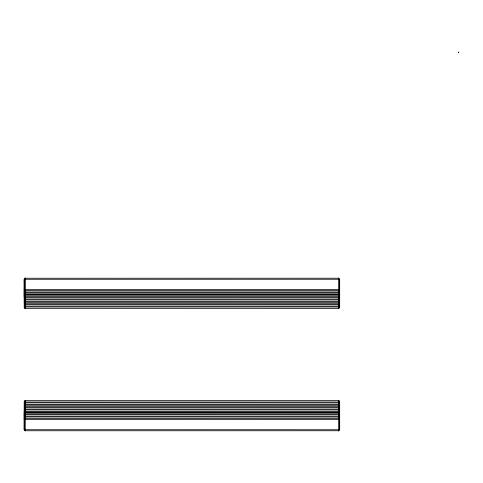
<?xml version="1.0" encoding="UTF-8"?>
<svg xmlns="http://www.w3.org/2000/svg" width="483" height="483" viewBox="0 0 483 483"><rect width="100%" height="100%" fill="white"/><g stroke="black" fill="none" stroke-linecap="round" stroke-linejoin="round"><path stroke-width="0.72" d="M458.796 52.182L458.439 52.182M458.403 52.345L458.85 52.182L458.385 52.182M24.319 307.297L24.15 279.422L24.784 279.277L338.414 279.252L339.676 279.422L339.676 307.212L339.308 307.333M339.308 401.657L339.676 401.771L339.676 429.568L338.414 429.737L24.784 429.713L24.15 429.568L24.319 401.693M25.068 402.007L338.758 402.007M25.068 404.356L338.758 404.356M25.068 406.704L338.758 406.704M25.068 409.053L338.758 409.053M25.068 411.401L338.758 411.401M25.068 413.75L338.758 413.75M25.068 416.098L338.758 416.098M25.068 418.453L338.758 418.453M338.758 290.537L25.068 290.537M338.758 292.885L25.068 292.885M338.758 295.234L25.068 295.234M338.758 297.582L25.068 297.582M338.758 299.937L25.068 299.937M338.758 302.286L25.068 302.286M338.758 304.634L25.068 304.634M338.758 306.983L25.068 306.983M24.319 281.686L24.15 281.77A1.262 1.25 0 0 1 24.319 281.142M24.319 284.034L24.15 284.119A1.262 1.25 0 0 1 24.319 283.491M24.319 286.383L24.15 286.467A1.262 1.25 0 0 1 24.319 285.839M24.319 288.731L24.15 288.816A1.262 1.25 0 0 1 24.319 288.194M24.319 291.08L24.15 291.164A1.262 1.25 0 0 1 24.319 290.543M24.319 293.429L24.15 293.513A1.262 1.25 0 0 1 24.319 292.891M24.319 295.783L24.15 295.862A1.262 1.25 0 0 1 24.319 295.24M24.319 404.042L24.15 404.126A1.262 1.25 0 0 1 25.412 402.87L338.758 402.925M24.319 406.39L24.15 406.475A1.262 1.25 0 0 1 25.412 405.219L338.758 405.273M24.319 408.739L24.15 408.823A1.262 1.25 0 0 1 25.412 407.574L338.758 407.622M24.319 411.087L24.15 411.172A1.262 1.25 0 0 1 25.412 409.922L338.758 409.97M24.319 411.697L24.15 411.782A1.262 1.25 0 0 0 24.319 412.41M24.319 413.436L24.15 413.52A1.262 1.25 0 0 1 25.412 412.271L338.758 412.319M24.319 414.046L24.15 414.13A1.262 1.25 0 0 0 24.319 414.758M24.319 415.785L24.15 415.869A1.262 1.25 0 0 1 25.412 414.619L338.758 414.668M24.319 416.394L24.15 416.479A1.262 1.25 0 0 0 24.319 417.107M24.319 418.133L24.15 418.218A1.262 1.25 0 0 1 25.412 416.968L338.758 417.016M24.319 418.743L24.15 418.827A1.262 1.25 0 0 0 24.319 419.455M24.319 421.091L24.15 421.176A1.262 1.25 0 0 0 24.319 421.804M24.319 423.446L24.15 423.525A1.262 1.25 0 0 0 24.319 424.152M24.319 425.795L24.15 425.879A1.262 1.25 0 0 0 24.319 426.501M24.319 428.143L24.15 428.228A1.262 1.25 0 0 0 24.319 428.85M338.861 290.561L338.414 290.675A1.262 1.25 0 0 0 339.676 289.426L24.15 289.426A1.262 1.25 0 0 0 25.412 290.675L25.225 290.524M338.861 292.909L338.414 293.03A1.262 1.25 0 0 0 339.676 291.774L338.414 291.611M338.861 295.258L338.414 295.379A1.262 1.25 0 0 0 339.676 294.123L24.15 294.123A1.262 1.25 0 0 0 25.412 295.379L25.225 295.222M338.861 297.606L338.414 297.727A1.262 1.25 0 0 0 339.676 296.477L338.74 296.314M338.861 299.955L338.414 300.076A1.262 1.25 0 0 0 339.676 298.826L338.74 298.663M338.861 302.304L338.414 302.424A1.262 1.25 0 0 0 339.676 301.175L338.74 301.012M338.861 304.652L338.414 304.773A1.262 1.25 0 0 0 339.676 303.523L338.74 303.36M338.861 307.001L338.414 307.122A1.262 1.25 0 0 0 339.676 305.872L338.74 305.709M24.965 401.983L25.412 401.868A1.262 1.25 0 0 0 24.15 403.118L24.784 403.263M24.965 404.337L25.412 404.217A1.262 1.25 0 0 0 24.15 405.466L24.784 405.611M24.965 406.686L25.412 406.565A1.262 1.25 0 0 0 24.15 407.815L24.784 407.96M24.965 409.035L25.412 408.914A1.262 1.25 0 0 0 24.15 410.164L24.784 410.309M24.965 411.383L25.412 411.262A1.262 1.25 0 0 0 24.15 412.512L339.676 412.512A1.262 1.25 0 0 0 338.414 411.262L338.601 411.419M24.965 413.732L25.412 413.611A1.262 1.25 0 0 0 24.15 414.861L25.412 415.03M24.965 416.08L25.412 415.96A1.262 1.25 0 0 0 24.15 417.209L25.412 417.378M24.965 418.429L25.412 418.308A1.262 1.25 0 0 0 24.15 419.558L339.676 419.558A1.262 1.25 0 0 0 338.414 418.308L338.601 418.465M338.601 291.986L25.068 291.974M338.601 294.334L25.068 294.322M338.601 296.683L25.068 296.671M338.601 299.031L25.068 299.019M338.601 301.38L25.068 301.368M338.601 303.729L25.068 303.716M338.601 306.077L25.068 306.065M25.068 308.414L338.601 308.426M25.225 400.558L338.758 400.576M25.225 402.907L25.068 402.925M25.225 405.255L25.068 405.273M25.225 407.604L25.068 407.622M25.225 409.958L25.068 409.97M25.225 412.307L25.068 412.319M25.225 414.655L25.068 414.668M25.225 417.004L25.068 417.016M339.308 290.887L339.676 290.772A1.262 1.25 0 0 1 338.414 292.022L338.758 291.974M339.308 292.626L339.676 292.511A1.262 1.25 0 0 0 339.308 291.623M339.308 293.235L339.676 293.121A1.262 1.25 0 0 1 338.414 294.37L338.758 294.322M339.308 295.584L339.676 295.469A1.262 1.25 0 0 1 338.414 296.719L338.758 296.671M339.308 297.323L339.676 297.208A1.262 1.25 0 0 0 339.308 296.321M339.308 297.939L339.676 297.818A1.262 1.25 0 0 1 338.414 299.068L338.758 299.019M339.308 300.287L339.676 300.166A1.262 1.25 0 0 1 338.414 301.416L338.758 301.368M339.308 302.636L339.676 302.515A1.262 1.25 0 0 1 338.414 303.765L338.758 303.716M339.308 304.984L339.676 304.864A1.262 1.25 0 0 1 338.414 306.113L338.758 306.065M339.308 413.243L339.676 413.122A1.262 1.25 0 0 1 339.308 414.009L339.676 414.13A1.262 1.25 0 0 1 339.308 415.018L338.414 415.03M339.308 414.982L339.676 414.861A1.262 1.25 0 0 0 338.414 413.611L338.601 413.768M339.308 415.591L339.676 415.471A1.262 1.25 0 0 1 339.308 416.358L339.676 416.479A1.262 1.25 0 0 1 339.308 417.366L338.74 417.372M339.308 417.33L339.676 417.209A1.262 1.25 0 0 0 338.414 415.96L338.601 416.117M339.308 417.94L339.676 417.819A1.262 1.25 0 0 1 339.308 418.707L339.676 418.827A1.262 1.25 0 0 1 339.308 419.715M339.308 420.288L339.676 420.174A1.262 1.25 0 0 1 339.308 421.055L339.676 421.176A1.262 1.25 0 0 1 339.308 422.064M339.308 422.637L339.676 422.522A1.262 1.25 0 0 1 339.308 423.404L339.676 423.525A1.262 1.25 0 0 1 339.308 424.412M339.308 424.986L339.676 424.871A1.262 1.25 0 0 1 339.308 425.752M339.308 427.34L339.676 427.22A1.262 1.25 0 0 1 339.308 428.101L339.676 428.228A1.262 1.25 0 0 1 339.308 429.109M24.965 278.238L338.758 278.22M25.068 430.77L338.861 430.745M25.068 278.22L25.412 278.172L25.412 308.468L24.965 308.396M338.601 278.208L338.414 308.468L338.758 308.414M25.068 400.576L25.412 400.522L25.225 430.782M338.861 400.594L338.414 400.522L338.414 430.818L338.758 430.77M24.784 298.681L24.15 298.826A1.262 1.25 0 0 0 25.412 300.076L25.225 299.919M24.784 301.03L24.15 301.175A1.262 1.25 0 0 0 25.412 302.424L25.225 302.267M24.784 303.378L24.15 303.523A1.262 1.25 0 0 0 25.412 304.773L25.225 304.616M24.784 305.727L24.15 305.872A1.262 1.25 0 0 0 25.412 307.122L25.225 306.971M339.048 410.309L339.676 410.164A1.262 1.25 0 0 0 338.414 408.914L338.601 409.065M25.086 296.314L24.15 296.477A1.262 1.25 0 0 0 25.412 297.727L25.225 297.57M338.74 403.281L339.676 403.118A1.262 1.25 0 0 0 338.414 401.868L338.601 402.019M338.74 405.629L339.676 405.466A1.262 1.25 0 0 0 338.414 404.217L338.601 404.368M338.74 407.978L339.676 407.815A1.262 1.25 0 0 0 338.414 406.565L338.601 406.716M25.412 291.611L24.15 291.774A1.262 1.25 0 0 0 25.412 293.03L25.225 292.873M24.965 291.949L25.412 292.022A1.262 1.25 0 0 1 24.15 290.772L24.319 290.857M24.965 294.298L25.412 294.37A1.262 1.25 0 0 1 24.15 293.121L24.319 293.205M24.965 296.647L25.412 296.719A1.262 1.25 0 0 1 24.15 295.469L24.319 295.554M24.965 298.995L25.412 299.068A1.262 1.25 0 0 1 24.15 297.818L24.319 297.902M24.965 301.344L25.412 301.416A1.262 1.25 0 0 1 24.15 300.166L24.319 300.251M24.965 303.698L25.412 303.765A1.262 1.25 0 0 1 24.15 302.515L24.319 302.599M24.965 306.047L25.412 306.113A1.262 1.25 0 0 1 24.15 304.864L24.319 304.948M338.861 402.943L338.414 402.87A1.262 1.25 0 0 1 339.676 404.126L339.308 404.005M338.861 405.291L338.414 405.219A1.262 1.25 0 0 1 339.676 406.475L339.308 406.354M338.861 407.64L338.414 407.574A1.262 1.25 0 0 1 339.676 408.823L339.308 408.703M338.861 409.989L338.414 409.922A1.262 1.25 0 0 1 339.676 411.172L339.308 411.051M338.861 412.337L338.414 412.271A1.262 1.25 0 0 1 339.676 413.52L339.308 413.4M338.861 414.692L338.414 414.619A1.262 1.25 0 0 1 339.676 415.869L339.308 415.748M338.861 417.04L338.414 416.968A1.262 1.25 0 0 1 339.676 418.218L339.308 418.097M339.308 281.649L339.676 281.77A1.262 1.25 0 0 0 339.308 280.883L339.676 280.762A1.262 1.25 0 0 0 339.308 279.88M339.308 283.998L339.676 284.119A1.262 1.25 0 0 0 339.308 283.231L339.676 283.11A1.262 1.25 0 0 0 339.308 282.229M339.308 286.347L339.676 286.467A1.262 1.25 0 0 0 339.308 285.586L339.676 285.459A1.262 1.25 0 0 0 339.308 284.578M339.308 288.695L339.676 288.816A1.262 1.25 0 0 0 339.308 287.934L339.676 287.808A1.262 1.25 0 0 0 339.308 286.926M339.308 291.05L339.676 291.164A1.262 1.25 0 0 0 339.308 290.283L339.676 290.156A1.262 1.25 0 0 0 339.308 289.275M339.308 293.398L339.676 293.513A1.262 1.25 0 0 0 339.308 292.632M339.308 295.747L339.676 295.862A1.262 1.25 0 0 0 339.308 294.98L339.676 294.859A1.262 1.25 0 0 0 339.308 293.972M339.308 411.661L339.676 411.782A1.262 1.25 0 0 1 339.308 412.663M339.308 425.758L339.676 425.879A1.262 1.25 0 0 1 339.308 426.761M24.319 280.846L24.15 280.762A1.262 1.25 0 0 1 24.319 280.14M24.319 283.195L24.15 283.11A1.262 1.25 0 0 1 24.319 282.489M24.319 285.544L24.15 285.459A1.262 1.25 0 0 1 24.319 284.837M24.319 287.892L24.15 287.808A1.262 1.25 0 0 1 24.319 287.186M24.319 290.241L24.15 290.156A1.262 1.25 0 0 1 24.319 289.534M24.319 292.589L24.15 292.511A1.262 1.25 0 0 1 24.319 291.883M24.319 294.944L24.15 294.859A1.262 1.25 0 0 1 24.319 294.232M24.319 297.293L24.15 297.208A1.262 1.25 0 0 1 24.319 296.58M24.319 413.207L24.15 413.122A1.262 1.25 0 0 0 24.319 413.75M24.319 415.555L24.15 415.471A1.262 1.25 0 0 0 24.319 416.098M24.319 417.904L24.15 417.819A1.262 1.25 0 0 0 24.319 418.447M24.319 420.252L24.15 420.174A1.262 1.25 0 0 0 24.319 420.796M24.319 422.607L24.15 422.522A1.262 1.25 0 0 0 24.319 423.144M24.319 424.955L24.15 424.871A1.262 1.25 0 0 0 24.319 425.493M24.319 427.304L24.15 427.22A1.262 1.25 0 0 0 24.319 427.841M24.15 279.422A1.262 1.25 0 0 1 25.412 278.172M338.414 278.172A1.262 1.25 0 0 1 339.676 279.422M24.15 401.771A1.262 1.25 0 0 1 25.412 400.522M338.414 400.522A1.262 1.25 0 0 1 339.676 401.771M25.412 430.818A1.262 1.25 0 0 1 24.15 429.568M339.676 429.568A1.262 1.25 0 0 1 338.414 430.818M25.412 308.462A1.262 1.25 0 0 1 24.15 307.212M339.676 307.212A1.262 1.25 0 0 1 338.414 308.462"/></g></svg>
